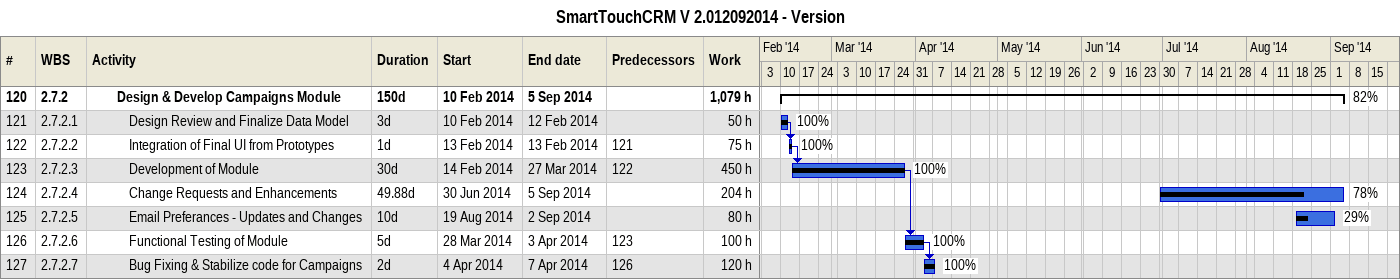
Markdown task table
SmartTouchCRM V 2.012092014 - Version

| ID | WBS | Task | Duration | Start | Finish | Predecessors | % complete | Work (h) |
|---|---|---|---|---|---|---|---|---|
| 120 | 2.7.2 | **Design & Develop Campaigns Module** | 150d | 2014-02-10 | 2014-09-05 |  | 82 | 1079 |
| 121 | 2.7.2.1 | Design Review and Finalize Data Model | 3d | 2014-02-10 | 2014-02-12 |  | 100 | 50 |
| 122 | 2.7.2.2 | Integration of Final UI from Prototypes | 1d | 2014-02-13 | 2014-02-13 | 121 | 100 | 75 |
| 123 | 2.7.2.3 | Development of Module | 30d | 2014-02-14 | 2014-03-27 | 122 | 100 | 450 |
| 124 | 2.7.2.4 | Change Requests and Enhancements | 49.88d | 2014-06-30 | 2014-09-05 |  | 78 | 204 |
| 125 | 2.7.2.5 | Email Preferances - Updates and Changes | 10d | 2014-08-19 | 2014-09-02 |  | 29 | 80 |
| 126 | 2.7.2.6 | Functional Testing of Module | 5d | 2014-03-28 | 2014-04-03 | 123 | 100 | 100 |
| 127 | 2.7.2.7 | Bug Fixing & Stabilize code for Campaigns | 2d | 2014-04-04 | 2014-04-07 | 126 | 100 | 120 |
